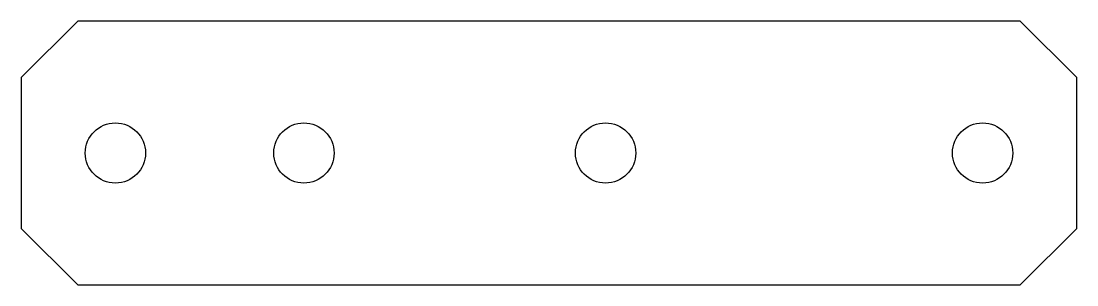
# Model space of a CAD drawing. Header units: millimetres. Extents: x -51 to 5, y -7 to 7.
import ezdxf

# ---------------------------------------------------------------- set-up
doc = ezdxf.new("R2010")
doc.units = ezdxf.units.MM
doc.layers.get('0').update_dxf_attribs({"linetype": 'CONTINUOUS'})

msp = doc.modelspace()

# ---------------------------------------------------------------- linework, layer by layer
msp.add_lwpolyline([(-48, -7), (2, -7), (5, -4), (5, 4), (2, 7), (-48, 7), (-51, 4), (-51, -4)], close=True)
for centre in [(-46, 0), (-36, 0), (-20, 0), (0, 0)]:
    msp.add_circle(centre, 1.6)

doc.saveas('drawing.dxf')
